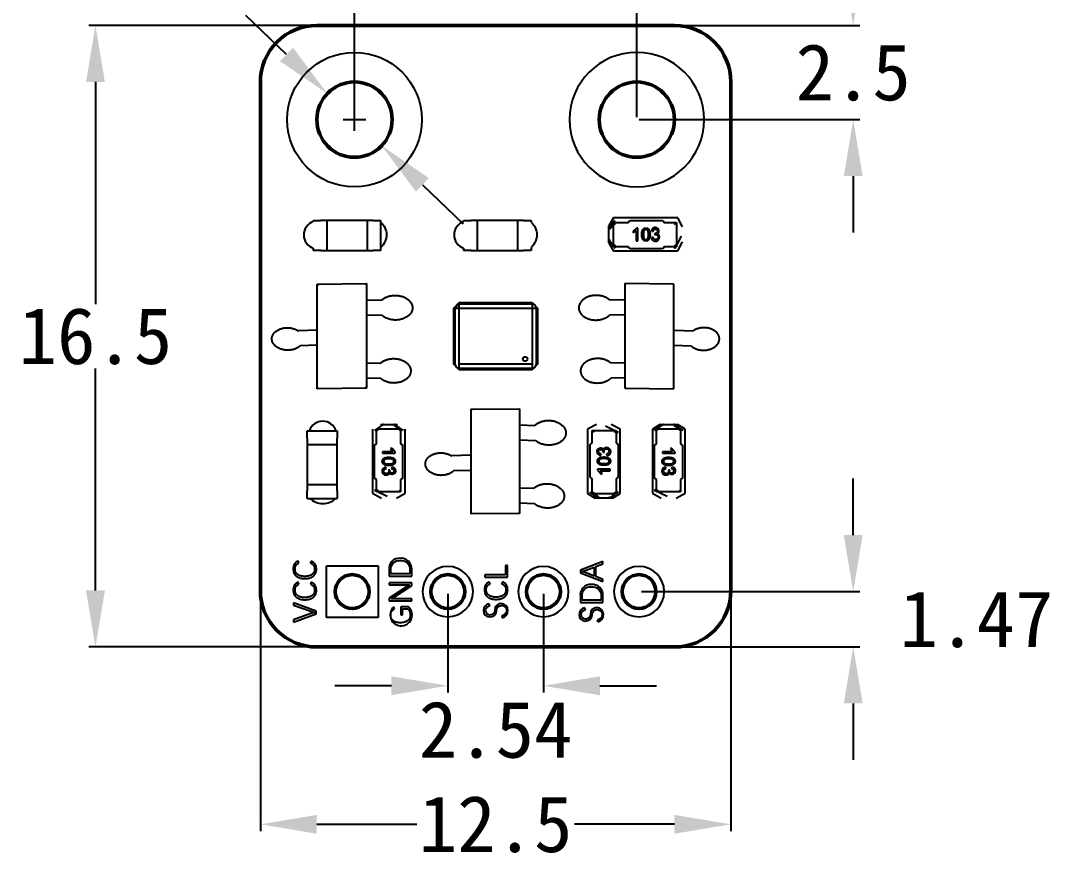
# Model space of a CAD drawing. Header units: millimetres. Extents: x 12.9 to 40.3, y -2 to 31.7.
# Drawn here: x 12.88 to 40.26, y -2.02 to 20.3 of the extents above; entities that cross this region are included whole.
import ezdxf

# ---------------------------------------------------------------- set-up
doc = ezdxf.new("R2010")
doc.units = ezdxf.units.MM
doc.header["$LTSCALE"] = 10
doc.header["$MEASUREMENT"] = 0
doc.layers.add('尺寸图$可见线$场景轮廓线', color=7, linetype='Continuous', lineweight=50)
doc.layers.add('尺寸图$可见线$曲线', color=7, linetype='Continuous')
doc.styles.get("Standard").update_dxf_attribs({"font": 'simfang.ttf'})
doc.dimstyles.new('STANDARD_ACAD', dxfattribs={"dimtxt": 0.18, "dimasz": 0.18, "dimexe": 0.18, "dimexo": 0.0625, "dimgap": 0.09, "dimtad": 0, "dimtih": 1, "dimtoh": 1, "dimdec": 4, "dimzin": 0, "dimdsep": 46, "dimtxsty": 'Standard', "dimcen": 0.09, "dimadec": 0, "dimazin": 0, "dimtfac": 1, "dimtdec": 4, "dimtofl": 0, "dimtmove": 0, "dimatfit": 3, "dimfxl": 1, "dimtolj": 1, "dimtzin": 0, "dimarcsym": 0})

# ---------------------------------------------------------------- blocks, each defined once
blk = doc.blocks.new('*D33')
at = {"color": 0, "lineweight": -2, "transparency": 16777216}
for p, q in [((19.249, 5.698), (19.249, -1.216)), ((31.749, 5.698), (31.749, -1.216)), ((20.749, -1.036), (23.408, -1.036)), ((30.249, -1.036), (27.59, -1.036))]:
    blk.add_line(p, q, dxfattribs=at)
at = {"color": 0, "transparency": 16777216}
for points in [[(20.749, -0.786), (20.749, -1.286), (19.249, -1.036)], [(30.249, -0.786), (30.249, -1.286), (31.749, -1.036)]]:
    blk.add_solid(points, dxfattribs=at)
at = {"layer": 'Defpoints', "color": 0, "transparency": 16777216}
for p in [(19.249, 5.76), (31.749, 5.76), (31.749, -1.036)]:
    blk.add_point(p, dxfattribs=at)
at = {"color": 0, "transparency": 16777216, "insert": (25.499, -1.036), "char_height": 1.5, "attachment_point": 5}
blk.add_mtext('\\A1;12.5', dxfattribs=at)
blk = doc.blocks.new('*D34')
at = {"color": 0, "lineweight": -2, "transparency": 16777216}
for p, q in [((22.733, 20.172), (14.688, 20.172)), ((14.868, 18.672), (14.868, 12.775)), ((14.868, 5.172), (14.868, 11.069)), ((22.733, 3.672), (14.688, 3.672))]:
    blk.add_line(p, q, dxfattribs=at)
at = {"color": 0, "transparency": 16777216}
for points in [[(14.618, 18.672), (15.118, 18.672), (14.868, 20.172)], [(14.618, 5.172), (15.118, 5.172), (14.868, 3.672)]]:
    blk.add_solid(points, dxfattribs=at)
at = {"layer": 'Defpoints', "color": 0, "transparency": 16777216}
for p in [(22.795, 20.172), (14.868, 3.672), (22.795, 3.672)]:
    blk.add_point(p, dxfattribs=at)
at = {"color": 0, "transparency": 16777216, "insert": (14.868, 11.922), "char_height": 1.5, "attachment_point": 5}
blk.add_mtext('\\A1;16.5', dxfattribs=at)
blk = doc.blocks.new('*D35')
at = {"color": 0, "lineweight": -2, "transparency": 16777216}
for p, q in [((21.749, 17.734), (21.749, 22.402)), ((23.249, 22.222), (23.9, 22.222)), ((27.749, 22.222), (27.098, 22.222)), ((29.249, 17.734), (29.249, 22.402))]:
    blk.add_line(p, q, dxfattribs=at)
at = {"color": 0, "transparency": 16777216}
for points in [[(23.249, 22.472), (23.249, 21.972), (21.749, 22.222)], [(27.749, 22.472), (27.749, 21.972), (29.249, 22.222)]]:
    blk.add_solid(points, dxfattribs=at)
at = {"layer": 'Defpoints', "color": 0, "transparency": 16777216}
for p in [(29.249, 22.222), (21.749, 17.672), (29.249, 17.672)]:
    blk.add_point(p, dxfattribs=at)
at = {"color": 0, "transparency": 16777216, "insert": (25.499, 22.222), "char_height": 1.5, "attachment_point": 5}
blk.add_mtext('\\A1;7.5', dxfattribs=at)
blk = doc.blocks.new('*D36')
at = {"color": 0, "lineweight": -2, "transparency": 16777216}
for p, q in [((34.998, 21.672), (34.998, 23.172)), ((29.312, 20.172), (35.178, 20.172)), ((29.312, 17.672), (35.178, 17.672)), ((34.998, 16.172), (34.998, 14.672))]:
    blk.add_line(p, q, dxfattribs=at)
at = {"color": 0, "transparency": 16777216}
for points in [[(34.748, 21.672), (35.248, 21.672), (34.998, 20.172)], [(34.748, 16.172), (35.248, 16.172), (34.998, 17.672)]]:
    blk.add_solid(points, dxfattribs=at)
at = {"layer": 'Defpoints', "color": 0, "transparency": 16777216}
for p in [(29.249, 20.172), (34.998, 20.172), (29.249, 17.672)]:
    blk.add_point(p, dxfattribs=at)
at = {"color": 0, "transparency": 16777216, "insert": (34.998, 18.922), "char_height": 1.5, "attachment_point": 5}
blk.add_mtext('\\A1;2.5', dxfattribs=at)
blk = doc.blocks.new('*D37')
at = {"color": 0, "lineweight": -2, "transparency": 16777216}
for p, q in [((19.945, 19.402), (18.862, 20.441)), ((21.749, 17.372), (21.749, 17.972)), ((21.449, 17.672), (22.049, 17.672)), ((23.553, 15.941), (24.636, 14.903))]:
    blk.add_line(p, q, dxfattribs=at)
at = {"color": 0, "transparency": 16777216}
for points in [[(20.118, 19.583), (19.772, 19.222), (21.027, 18.364)], [(23.726, 16.122), (23.38, 15.761), (22.471, 16.98)]]:
    blk.add_solid(points, dxfattribs=at)
at = {"layer": 'Defpoints', "color": 0, "transparency": 16777216}
for p in [(21.027, 18.364), (22.471, 16.98)]:
    blk.add_point(p, dxfattribs=at)
at = {"color": 0, "transparency": 16777216, "insert": (17.128, 22.105), "char_height": 1.5, "attachment_point": 5}
blk.add_mtext('\\A1;∅2', dxfattribs=at)
blk = doc.blocks.new('*D38')
at = {"color": 0, "lineweight": -2, "transparency": 16777216}
for p, q in [((34.998, 6.642), (34.998, 8.142)), ((29.372, 5.142), (35.178, 5.142)), ((29.372, 3.672), (35.178, 3.672)), ((34.998, 2.172), (34.998, 0.672))]:
    blk.add_line(p, q, dxfattribs=at)
at = {"color": 0, "transparency": 16777216}
for points in [[(34.748, 6.642), (35.248, 6.642), (34.998, 5.142)], [(34.748, 2.172), (35.248, 2.172), (34.998, 3.672)]]:
    blk.add_solid(points, dxfattribs=at)
at = {"layer": 'Defpoints', "color": 0, "transparency": 16777216}
for p in [(29.309, 5.142), (29.309, 3.672), (34.998, 3.672)]:
    blk.add_point(p, dxfattribs=at)
at = {"color": 0, "transparency": 16777216, "insert": (38.275, 4.407), "char_height": 1.5, "attachment_point": 5}
blk.add_mtext('\\A1;1.47', dxfattribs=at)
blk = doc.blocks.new('*D41')
at = {"color": 0, "lineweight": -2, "transparency": 16777216}
for p, q in [((24.229, 5.079), (24.229, 2.462)), ((26.769, 5.079), (26.769, 2.462)), ((22.729, 2.642), (21.229, 2.642)), ((28.269, 2.642), (29.769, 2.642))]:
    blk.add_line(p, q, dxfattribs=at)
at = {"color": 0, "transparency": 16777216}
for points in [[(22.729, 2.892), (22.729, 2.392), (24.229, 2.642)], [(28.269, 2.892), (28.269, 2.392), (26.769, 2.642)]]:
    blk.add_solid(points, dxfattribs=at)
at = {"layer": 'Defpoints', "color": 0, "transparency": 16777216}
for p in [(24.229, 5.142), (26.769, 5.142), (26.769, 2.642)]:
    blk.add_point(p, dxfattribs=at)
at = {"color": 0, "transparency": 16777216, "insert": (25.499, 1.47), "char_height": 1.5, "attachment_point": 5}
blk.add_mtext('\\A1;2.54', dxfattribs=at)

msp = doc.modelspace()

# ---------------------------------------------------------------- linework, layer by layer
at = {"layer": '尺寸图$可见线$场景轮廓线'}
for p, q in [((20.749, 20.172), (30.249, 20.172)), ((19.249, 5.172), (19.249, 18.672)), ((31.749, 18.672), (31.749, 5.172)), ((30.249, 3.672), (20.749, 3.672))]:
    msp.add_line(p, q, dxfattribs=at)
for centre, radius in [((21.749, 17.672), 1), ((21.689, 5.142), 0.45)]:
    msp.add_circle(centre, radius, dxfattribs=at)
at = {"layer": '尺寸图$可见线$场景轮廓线', "extrusion": (0, 0, -1)}
for centre, radius in [((-29.249, 17.672), 1), ((-24.229, 5.142), 0.45), ((-26.769, 5.142), 0.45), ((-29.309, 5.142), 0.45)]:
    msp.add_circle(centre, radius, dxfattribs=at)
for centre, start, end in [((-20.749, 18.672), 359.9999, 90.0001), ((-30.249, 18.672), 89.9999, 180.0001), ((-20.749, 5.172), 269.9999, 0.0001), ((-30.249, 5.172), 179.9998, 270.0002)]:
    msp.add_arc(centre, 1.5, start, end, dxfattribs=at)
at = {"layer": '尺寸图$可见线$曲线'}
for p, q in [((20.749, 20.172), (30.249, 20.172)), ((19.249, 5.172), (19.249, 18.672)), ((31.749, 18.672), (31.749, 5.172)), ((28.633, 15.061), (28.509, 14.853)), ((30.338, 15.061), (28.633, 15.061)), ((30.464, 14.825), (30.338, 15.061)), ((20.654, 14.998), (20.854, 14.998)), ((20.654, 14.998), (20.654, 14.966)), ((20.654, 14.966), (20.654, 14.966)), ((21.021, 14.998), (20.854, 14.998)), ((21.021, 14.197), (21.021, 14.998)), ((22.088, 14.998), (21.021, 14.998)), ((22.088, 14.998), (22.088, 14.197)), ((22.249, 14.998), (22.088, 14.998)), ((22.249, 14.998), (22.449, 14.998)), ((22.449, 14.197), (22.449, 14.998)), ((24.648, 14.998), (24.848, 14.998)), ((24.648, 14.998), (24.648, 14.966)), ((25.015, 14.998), (24.848, 14.998)), ((25.015, 14.197), (25.015, 14.998)), ((26.082, 14.998), (25.015, 14.998)), ((26.243, 14.998), (26.082, 14.998)), ((26.082, 14.998), (26.082, 14.197)), ((26.243, 14.998), (26.443, 14.998)), ((26.443, 14.998), (26.443, 14.952)), ((28.508, 14.772), (28.669, 15.002)), ((28.508, 14.772), (28.509, 14.853)), ((28.669, 14.959), (28.539, 14.772)), ((28.626, 14.937), (28.626, 14.938)), ((28.626, 14.938), (29.028, 14.938)), ((28.626, 14.299), (28.626, 14.937)), ((28.627, 14.938), (28.676, 14.891)), ((29.082, 14.991), (29.916, 14.991)), ((29.249, 14.795), (29.152, 14.71)), ((29.276, 14.795), (29.249, 14.795)), ((29.276, 14.457), (29.276, 14.795)), ((29.971, 14.938), (30.302, 14.938)), ((30.253, 14.891), (30.302, 14.938)), ((30.302, 14.938), (30.302, 14.299)), ((28.508, 14.481), (28.508, 14.772)), ((28.535, 14.772), (28.539, 14.772)), ((29.152, 14.67), (29.235, 14.72)), ((29.152, 14.71), (29.152, 14.67)), ((29.235, 14.72), (29.235, 14.457)), ((29.684, 14.552), (29.643, 14.546)), ((29.647, 14.708), (29.688, 14.7)), ((29.728, 14.653), (29.724, 14.616)), ((30.425, 14.581), (30.263, 14.25)), ((20.654, 14.26), (20.654, 14.197)), ((24.648, 14.26), (24.648, 14.197)), ((26.443, 14.28), (26.443, 14.197)), ((28.508, 14.48), (28.508, 14.48)), ((28.509, 14.399), (28.508, 14.48)), ((28.673, 14.25), (28.509, 14.48)), ((28.509, 14.399), (28.633, 14.191)), ((29.028, 14.299), (28.626, 14.299)), ((28.676, 14.346), (28.627, 14.3)), ((29.916, 14.246), (29.082, 14.246)), ((29.235, 14.457), (29.276, 14.457)), ((30.302, 14.299), (29.971, 14.299)), ((30.239, 14.293), (30.262, 14.251)), ((30.239, 14.293), (30.258, 14.293)), ((30.253, 14.346), (30.302, 14.3)), ((30.262, 14.251), (30.258, 14.293)), ((30.262, 14.251), (30.262, 14.25)), ((30.263, 14.25), (30.262, 14.25)), ((30.262, 14.25), (30.262, 14.25)), ((30.263, 14.25), (30.262, 14.25)), ((30.338, 14.191), (30.464, 14.428)), ((20.854, 14.197), (20.654, 14.197)), ((20.854, 14.197), (21.021, 14.197)), ((21.021, 14.197), (22.088, 14.197)), ((22.088, 14.197), (22.249, 14.197)), ((22.449, 14.197), (22.249, 14.197)), ((24.848, 14.197), (24.648, 14.197)), ((24.848, 14.197), (25.015, 14.197)), ((25.015, 14.197), (26.082, 14.197)), ((26.082, 14.197), (26.243, 14.197)), ((26.443, 14.197), (26.243, 14.197)), ((28.633, 14.191), (30.338, 14.191)), ((20.761, 13.304), (22.068, 13.319)), ((20.761, 10.524), (20.761, 13.304)), ((20.761, 13.304), (20.761, 13.304)), ((20.761, 13.304), (20.795, 13.277)), ((22.068, 13.319), (22.034, 13.292)), ((22.068, 13.319), (22.068, 10.54)), ((22.068, 13.319), (22.068, 13.319)), ((22.068, 13.319), (22.068, 13.319)), ((28.93, 13.319), (28.93, 10.54)), ((28.931, 13.319), (28.93, 13.319)), ((28.93, 13.319), (28.964, 13.292)), ((30.237, 13.304), (28.931, 13.319)), ((30.237, 13.304), (30.203, 13.277)), ((30.237, 13.303), (30.237, 13.304)), ((30.237, 13.304), (30.237, 13.304)), ((30.237, 10.524), (30.237, 13.303)), ((22.068, 12.889), (22.466, 12.877)), ((28.93, 12.889), (28.532, 12.877)), ((24.388, 12.666), (24.527, 12.815)), ((24.388, 11.178), (24.388, 12.666)), ((24.422, 11.178), (24.422, 12.666)), ((24.482, 12.767), (24.423, 12.666)), ((24.423, 12.666), (24.527, 12.666)), ((24.527, 12.778), (24.482, 12.767)), ((24.527, 12.815), (26.471, 12.815)), ((24.527, 12.778), (26.471, 12.778)), ((24.527, 12.666), (24.527, 12.777)), ((24.527, 12.666), (26.471, 12.666)), ((24.527, 11.178), (24.527, 12.666)), ((26.471, 12.815), (26.61, 12.666)), ((26.471, 12.777), (26.471, 12.777)), ((26.471, 12.777), (26.471, 12.666)), ((26.471, 12.666), (26.576, 12.666)), ((26.471, 12.666), (26.471, 11.178)), ((26.576, 12.666), (26.576, 11.178)), ((26.61, 12.666), (26.61, 11.178)), ((22.069, 12.489), (22.478, 12.478)), ((28.93, 12.489), (28.52, 12.478)), ((20.761, 12.081), (20.25, 12.066)), ((30.238, 12.081), (30.749, 12.066)), ((20.761, 11.682), (20.305, 11.669)), ((30.238, 11.682), (30.693, 11.669)), ((22.068, 11.216), (22.436, 11.205)), ((24.527, 11.029), (24.388, 11.178)), ((24.527, 11.066), (24.527, 11.178)), ((26.471, 11.178), (24.527, 11.178)), ((24.527, 11.066), (24.527, 11.066)), ((26.471, 11.065), (24.527, 11.065)), ((26.471, 11.029), (24.527, 11.029)), ((26.471, 11.178), (26.471, 11.066)), ((26.61, 11.178), (26.471, 11.029)), ((26.576, 11.178), (26.576, 11.178)), ((28.93, 11.216), (28.563, 11.205)), ((28.93, 11.216), (28.93, 11.216)), ((22.068, 10.816), (22.442, 10.805)), ((23.131, 10.786), (23.134, 10.786)), ((23.134, 10.789), (23.134, 10.786)), ((27.864, 10.789), (27.864, 10.786)), ((27.868, 10.786), (27.864, 10.786)), ((28.93, 10.816), (28.556, 10.805)), ((20.761, 10.525), (20.795, 10.552)), ((22.068, 10.54), (20.761, 10.524)), ((22.068, 10.54), (22.034, 10.566)), ((28.93, 10.54), (28.964, 10.566)), ((28.93, 10.54), (30.237, 10.524)), ((30.237, 10.525), (30.203, 10.552)), ((30.237, 10.524), (30.237, 10.524)), ((24.838, 9.983), (26.145, 9.998)), ((24.838, 9.983), (24.838, 7.203)), ((24.838, 9.983), (24.838, 9.983)), ((24.838, 9.982), (24.872, 9.956)), ((26.145, 9.998), (26.111, 9.971)), ((26.145, 7.219), (26.145, 9.998)), ((20.49, 9.413), (21.291, 9.413)), ((20.49, 9.213), (20.49, 9.413)), ((21.291, 9.413), (21.291, 9.213)), ((22.229, 9.458), (22.229, 7.753)), ((22.287, 9.418), (22.518, 9.583)), ((22.336, 9.063), (22.336, 9.464)), ((22.336, 9.464), (22.975, 9.464)), ((22.384, 9.415), (22.337, 9.464)), ((22.437, 9.582), (22.518, 9.583)), ((22.518, 9.583), (22.809, 9.583)), ((22.809, 9.583), (22.892, 9.582)), ((22.809, 9.556), (22.809, 9.552)), ((22.997, 9.422), (22.809, 9.552)), ((22.81, 9.582), (23.039, 9.422)), ((22.975, 9.464), (22.928, 9.415)), ((22.975, 9.464), (22.975, 9.064)), ((22.975, 9.464), (22.975, 9.464)), ((23.098, 7.753), (23.098, 9.458)), ((26.145, 9.568), (26.543, 9.556)), ((28.175, 9.579), (27.939, 9.453)), ((27.939, 9.453), (27.939, 7.748)), ((28.062, 9.086), (28.062, 9.417)), ((28.062, 9.417), (28.7, 9.417)), ((28.109, 9.368), (28.062, 9.417)), ((28.419, 9.54), (28.75, 9.378)), ((28.808, 9.453), (28.572, 9.579)), ((28.654, 9.368), (28.7, 9.417)), ((28.7, 9.417), (28.701, 9.417)), ((28.701, 9.417), (28.701, 9.086)), ((28.701, 9.417), (28.701, 9.417)), ((28.75, 9.377), (28.707, 9.373)), ((28.707, 9.354), (28.75, 9.377)), ((28.707, 9.354), (28.707, 9.373)), ((28.75, 9.377), (28.75, 9.377)), ((28.75, 9.377), (28.75, 9.377)), ((28.808, 7.748), (28.808, 9.453)), ((29.871, 9.582), (29.663, 9.458)), ((29.663, 9.458), (29.663, 7.753)), ((29.721, 9.418), (29.952, 9.583)), ((29.77, 9.464), (30.409, 9.464)), ((29.77, 9.063), (29.77, 9.464)), ((29.77, 9.464), (29.77, 9.464)), ((29.818, 9.415), (29.771, 9.464)), ((29.871, 9.582), (29.952, 9.583)), ((29.952, 9.583), (30.243, 9.583)), ((30.243, 9.583), (30.473, 9.422)), ((30.243, 9.583), (30.326, 9.582)), ((30.243, 9.556), (30.243, 9.552)), ((30.431, 9.422), (30.243, 9.552)), ((30.532, 9.458), (30.326, 9.582)), ((30.409, 9.464), (30.362, 9.415)), ((30.409, 9.464), (30.409, 9.063)), ((30.409, 9.464), (30.409, 9.464)), ((30.532, 7.753), (30.532, 9.458)), ((20.49, 9.213), (20.49, 9.046)), ((20.49, 9.046), (21.291, 9.046)), ((20.49, 9.046), (20.49, 7.979)), ((21.291, 9.046), (21.291, 9.213)), ((21.291, 7.979), (21.291, 9.046)), ((26.146, 9.168), (26.555, 9.156)), ((22.284, 8.175), (22.284, 9.009)), ((22.495, 8.856), (22.495, 8.815)), ((22.757, 8.856), (22.495, 8.856)), ((22.495, 8.815), (22.832, 8.815)), ((22.708, 8.939), (22.757, 8.856)), ((22.747, 8.939), (22.708, 8.939)), ((22.832, 8.842), (22.747, 8.939)), ((22.832, 8.815), (22.832, 8.842)), ((23.028, 9.009), (23.028, 8.175)), ((28.009, 8.197), (28.009, 9.031)), ((28.292, 8.762), (28.3, 8.803)), ((28.347, 8.844), (28.383, 8.839)), ((28.448, 8.799), (28.454, 8.758)), ((28.753, 9.031), (28.753, 8.197)), ((29.718, 8.175), (29.718, 9.009)), ((29.929, 8.856), (29.929, 8.815)), ((30.191, 8.856), (29.929, 8.856)), ((29.929, 8.815), (30.266, 8.815)), ((30.142, 8.939), (30.191, 8.856)), ((30.181, 8.939), (30.142, 8.939)), ((30.266, 8.842), (30.181, 8.939)), ((30.266, 8.815), (30.266, 8.842)), ((30.462, 9.009), (30.462, 8.175)), ((24.838, 8.76), (24.327, 8.745)), ((22.589, 8.407), (22.583, 8.448)), ((22.69, 8.363), (22.654, 8.367)), ((22.745, 8.444), (22.737, 8.403)), ((24.838, 8.36), (24.382, 8.347)), ((28.205, 8.391), (28.205, 8.364)), ((28.542, 8.391), (28.205, 8.391)), ((28.205, 8.364), (28.29, 8.267)), ((28.329, 8.267), (28.28, 8.35)), ((28.28, 8.35), (28.542, 8.35)), ((28.29, 8.267), (28.329, 8.267)), ((28.542, 8.35), (28.542, 8.391)), ((30.023, 8.407), (30.017, 8.448)), ((30.124, 8.363), (30.088, 8.367)), ((30.179, 8.444), (30.171, 8.403)), ((20.49, 7.979), (20.49, 7.818)), ((21.291, 7.979), (20.49, 7.979)), ((21.291, 7.818), (21.291, 7.979)), ((22.336, 7.789), (22.336, 8.12)), ((22.975, 8.12), (22.975, 7.789)), ((28.062, 7.742), (28.062, 8.143)), ((28.701, 8.143), (28.701, 7.742)), ((29.77, 7.789), (29.77, 8.12)), ((30.409, 8.12), (30.409, 7.789)), ((20.49, 7.618), (20.49, 7.818)), ((21.291, 7.818), (21.291, 7.618)), ((22.229, 7.753), (22.465, 7.627)), ((22.33, 7.852), (22.287, 7.829)), ((22.287, 7.829), (22.331, 7.833)), ((22.618, 7.666), (22.287, 7.829)), ((22.33, 7.852), (22.331, 7.833)), ((22.975, 7.789), (22.336, 7.789)), ((22.384, 7.838), (22.337, 7.789)), ((22.862, 7.627), (23.098, 7.753)), ((22.928, 7.838), (22.975, 7.789)), ((22.975, 7.789), (22.975, 7.789)), ((26.145, 7.894), (26.513, 7.884)), ((27.939, 7.748), (28.146, 7.624)), ((28.228, 7.624), (27.998, 7.784)), ((28.04, 7.784), (28.228, 7.654)), ((28.062, 7.742), (28.109, 7.791)), ((28.063, 7.742), (28.062, 7.742)), ((28.701, 7.742), (28.063, 7.742)), ((28.75, 7.788), (28.519, 7.624)), ((28.602, 7.624), (28.808, 7.748)), ((28.654, 7.791), (28.7, 7.742)), ((28.701, 7.742), (28.701, 7.742)), ((29.663, 7.753), (29.899, 7.627)), ((29.764, 7.852), (29.721, 7.829)), ((29.721, 7.829), (29.765, 7.833)), ((29.721, 7.829), (29.721, 7.829)), ((29.721, 7.829), (29.721, 7.829)), ((30.052, 7.666), (29.721, 7.829)), ((29.764, 7.852), (29.765, 7.833)), ((29.771, 7.789), (29.77, 7.789)), ((29.77, 7.789), (29.77, 7.789)), ((29.818, 7.838), (29.771, 7.789)), ((30.409, 7.789), (29.771, 7.789)), ((30.296, 7.627), (30.532, 7.753)), ((30.362, 7.838), (30.409, 7.789)), ((30.409, 7.789), (30.409, 7.789)), ((20.49, 7.618), (21.291, 7.618)), ((26.145, 7.495), (26.519, 7.484)), ((27.208, 7.464), (27.211, 7.464)), ((27.211, 7.468), (27.211, 7.464)), ((28.228, 7.624), (28.146, 7.624)), ((28.228, 7.65), (28.228, 7.654)), ((28.519, 7.624), (28.228, 7.624)), ((28.602, 7.624), (28.519, 7.624)), ((24.838, 7.203), (24.872, 7.23)), ((26.144, 7.218), (24.838, 7.203)), ((26.145, 7.219), (26.111, 7.245)), ((26.145, 7.219), (26.144, 7.218)), ((20.272, 5.899), (20.25, 5.952)), ((20.6, 5.953), (20.577, 5.904)), ((21.002, 5.829), (22.377, 5.829)), ((21.002, 4.454), (21.002, 5.829)), ((22.377, 5.829), (22.377, 4.454)), ((25.762, 5.834), (25.762, 5.584)), ((25.811, 5.834), (25.762, 5.834)), ((25.811, 5.527), (25.811, 5.834)), ((28.351, 5.941), (27.751, 5.709)), ((27.903, 5.712), (28.116, 5.793)), ((28.116, 5.793), (28.116, 5.555)), ((28.163, 5.809), (28.351, 5.881)), ((28.163, 5.539), (28.163, 5.809)), ((28.351, 5.881), (28.351, 5.941)), ((22.671, 5.72), (22.671, 5.554)), ((22.671, 5.554), (23.271, 5.554)), ((22.719, 5.611), (22.719, 5.718)), ((23.222, 5.611), (22.719, 5.611)), ((23.222, 5.733), (23.222, 5.611)), ((23.271, 5.554), (23.271, 5.74)), ((25.211, 5.584), (25.211, 5.527)), ((25.762, 5.584), (25.211, 5.584)), ((25.211, 5.527), (25.811, 5.527)), ((27.751, 5.709), (27.751, 5.641)), ((27.751, 5.641), (28.351, 5.407)), ((27.798, 5.675), (27.903, 5.712)), ((27.798, 5.674), (27.798, 5.675)), ((27.903, 5.637), (27.798, 5.674)), ((28.116, 5.555), (27.903, 5.637)), ((28.351, 5.467), (28.163, 5.539)), ((20.272, 5.338), (20.25, 5.391)), ((20.6, 5.393), (20.577, 5.343)), ((22.671, 5.376), (22.671, 5.322)), ((23.271, 5.376), (22.671, 5.376)), ((23.208, 5.326), (22.671, 4.965)), ((22.671, 5.322), (23.088, 5.322)), ((22.737, 4.948), (23.271, 5.306)), ((23.088, 5.322), (23.208, 5.326)), ((23.271, 5.306), (23.271, 5.376)), ((25.352, 5.347), (25.33, 5.4)), ((25.68, 5.402), (25.657, 5.352)), ((28.351, 5.407), (28.351, 5.467)), ((22.671, 4.965), (22.671, 4.899)), ((22.848, 4.952), (22.737, 4.948)), ((23.271, 4.952), (22.848, 4.952)), ((23.271, 4.899), (23.271, 4.952)), ((27.751, 5.022), (27.751, 4.856)), ((27.799, 4.913), (27.799, 5.02)), ((28.302, 5.035), (28.302, 4.913)), ((28.351, 4.856), (28.351, 5.042)), ((20.131, 4.846), (20.131, 4.785)), ((20.731, 4.621), (20.131, 4.846)), ((20.131, 4.785), (20.587, 4.619)), ((22.671, 4.899), (23.271, 4.899)), ((22.813, 4.681), (22.793, 4.736)), ((22.979, 4.741), (22.979, 4.527)), ((23.184, 4.741), (22.979, 4.741)), ((23.027, 4.687), (23.165, 4.687)), ((23.027, 4.527), (23.027, 4.687)), ((25.343, 4.763), (25.33, 4.816)), ((27.751, 4.856), (28.351, 4.856)), ((28.302, 4.913), (27.799, 4.913)), ((27.883, 4.655), (27.87, 4.708)), ((20.586, 4.557), (20.131, 4.392)), ((20.131, 4.33), (20.731, 4.556)), ((20.131, 4.392), (20.131, 4.33)), ((20.684, 4.589), (20.586, 4.557)), ((20.587, 4.619), (20.684, 4.589)), ((20.731, 4.556), (20.731, 4.621)), ((22.377, 4.454), (21.002, 4.454)), ((22.979, 4.527), (23.027, 4.527)), ((25.66, 4.503), (25.671, 4.45)), ((28.2, 4.395), (28.211, 4.342)), ((30.249, 3.672), (20.749, 3.672))]:
    msp.add_line(p, q, dxfattribs=at)
for centre, radius in [((21.749, 17.672), 1.787), ((21.749, 17.672), 1), ((26.283, 11.317), 0.0588), ((21.689, 5.142), 0.45)]:
    msp.add_circle(centre, radius, dxfattribs=at)
at = {"layer": '尺寸图$可见线$曲线', "extrusion": (0, 0, -1)}
for centre, radius in [((-29.249, 17.672), 1.787), ((-29.249, 17.672), 1), ((-24.229, 5.142), 0.67), ((-26.769, 5.142), 0.67), ((-29.309, 5.142), 0.67), ((-24.229, 5.142), 0.454), ((-24.229, 5.142), 0.45), ((-26.769, 5.142), 0.454), ((-26.769, 5.142), 0.45), ((-29.309, 5.142), 0.454), ((-29.309, 5.142), 0.45)]:
    msp.add_circle(centre, radius, dxfattribs=at)
for centre, radius, start, end in [((-20.749, 18.672), 1.5, 359.9999, 90.0001), ((-30.249, 18.672), 1.5, 89.9999, 180.0001), ((-22.148, 14.616), 0.451, 131.83, 228.0984), ((-26.142, 14.616), 0.451, 131.8224, 228.1755), ((-29.082, 14.936), 0.0547, 360, 90), ((-29.916, 14.936), 0.0547, 90, 180), ((-29.745, 14.708), 0.0581, 352.1647, 287.0423), ((-29.751, 14.555), 0.0676, 66.0221, 357.4411), ((-29.082, 14.301), 0.0547, 270, 0), ((-29.916, 14.301), 0.0547, 180, 270), ((-20.08, 11.9), 0.323, 225.8325, 225.9643), ((-22.338, 9.009), 0.0547, 0, 88.6005), ((-22.338, 9.009), 0.0547, 88.6005, 90), ((-22.974, 9.009), 0.0547, 90, 92.2078), ((-22.974, 9.009), 0.0547, 92.2078, 180), ((-28.064, 9.031), 0.0547, 0, 88.31), ((-28.064, 9.031), 0.0547, 88.31, 90), ((-28.699, 9.031), 0.0547, 90, 92.0679), ((-28.699, 9.031), 0.0547, 92.0679, 180), ((-29.772, 9.009), 0.0547, 0, 90), ((-30.408, 9.009), 0.0547, 90, 180), ((-28.292, 8.861), 0.0581, 262.1647, 197.0423), ((-28.445, 8.866), 0.0676, 336.0221, 267.4411), ((-22.592, 8.34), 0.0676, 156.0221, 87.4411), ((-22.745, 8.345), 0.0581, 82.1647, 17.0423), ((-30.026, 8.34), 0.0676, 156.0221, 87.4411), ((-30.179, 8.345), 0.0581, 82.1647, 17.0423), ((-22.338, 8.175), 0.0547, 271.8272, 0), ((-22.338, 8.175), 0.0547, 270, 271.8272), ((-22.974, 8.175), 0.0547, 267.4716, 270), ((-22.974, 8.175), 0.0547, 180, 267.4716), ((-28.064, 8.197), 0.0547, 271.5098, 0), ((-28.064, 8.197), 0.0547, 270, 271.5098), ((-28.699, 8.197), 0.0547, 267.77, 270), ((-28.699, 8.197), 0.0547, 180, 267.77), ((-29.772, 8.175), 0.0547, 270, 0), ((-30.408, 8.175), 0.0547, 180, 270), ((-20.909, 7.919), 0.451, 221.822, 318.1778), ((-22.935, 5.751), 0.219, 351.2841, 97.5326), ((-22.996, 5.743), 0.227, 81.9635, 182.5933), ((-28.015, 5.053), 0.219, 351.2841, 97.5326), ((-28.076, 5.045), 0.227, 81.9635, 182.5933), ((-20.749, 5.172), 1.5, 269.9999, 0.0001), ((-30.249, 5.172), 1.5, 179.9998, 270.0002), ((-25.354, 4.641), 0.122, 174.4229, 84.8968), ((-25.656, 4.638), 0.135, 354.1172, 268.0053), ((-27.894, 4.534), 0.122, 174.4229, 84.8968), ((-28.196, 4.53), 0.135, 354.1172, 268.0053)]:
    msp.add_arc(centre, radius, start, end, dxfattribs=at)
at = {"layer": '尺寸图$可见线$曲线'}
for centre, radius, start, end in [((20.774, 14.613), 0.372, 108.7505, 251.3472), ((20.621, 14.821), 0.148, 76.8225, 77.0238), ((24.768, 14.613), 0.372, 108.7038, 251.3636), ((29.741, 14.714), 0.0948, 307.9866, 183.9293), ((29.748, 14.548), 0.105, 180.8137, 60.5471), ((26.471, 12.68), 0.0979, 89.5798, 90), ((26.467, 12.669), 0.109, 358.1181, 87.5489), ((24.531, 11.174), 0.108, 178.097, 267.9613), ((26.468, 11.174), 0.108, 272.0387, 1.903), ((20.906, 9.293), 0.373, 18.7933, 161.246), ((28.286, 8.856), 0.0948, 37.9866, 273.9293), ((28.452, 8.863), 0.105, 270.8137, 150.5471), ((22.585, 8.343), 0.105, 90.8137, 330.5471), ((22.751, 8.35), 0.0948, 217.9866, 93.9293), ((30.019, 8.343), 0.105, 90.8137, 330.5471), ((30.185, 8.35), 0.0948, 217.9866, 93.9293), ((22.936, 5.758), 0.269, 84.0886, 188.273), ((22.996, 5.752), 0.275, 357.5396, 96.5806), ((20.522, 5.75), 0.217, 356.1224, 69.1097), ((20.522, 5.19), 0.217, 356.1224, 69.1097), ((25.602, 5.199), 0.217, 356.1224, 69.1097), ((28.016, 5.06), 0.269, 84.0886, 188.273), ((28.076, 5.054), 0.275, 357.5396, 96.5806), ((22.989, 4.522), 0.29, 132.515, 359.8212), ((22.996, 4.529), 0.283, 358.5167, 48.4967), ((25.348, 4.642), 0.174, 95.8404, 353.9049), ((25.65, 4.653), 0.174, 90.3577, 180.0631), ((25.636, 4.637), 0.191, 280.7451, 86.0862), ((27.888, 4.535), 0.174, 95.8404, 353.9049), ((28.19, 4.546), 0.174, 90.3577, 180.0631), ((28.176, 4.53), 0.191, 280.7451, 86.0862)]:
    msp.add_arc(centre, radius, start, end, dxfattribs=at)
for points, knots in [([(29.381, 14.623), (29.381, 14.528), (29.415, 14.487), (29.442, 14.452), (29.491, 14.452), (29.528, 14.452), (29.552, 14.472), (29.576, 14.491), (29.588, 14.528), (29.6, 14.564), (29.6, 14.623), (29.6, 14.673), (29.593, 14.702), (29.585, 14.732), (29.572, 14.752), (29.559, 14.773), (29.538, 14.784), (29.518, 14.795), (29.491, 14.795), (29.454, 14.795), (29.43, 14.775), (29.406, 14.755), (29.394, 14.719), (29.381, 14.683), (29.381, 14.623)], [-12, -12, -12, -11, -11, -10, -10, -9, -9, -8, -8, -7, -7, -6, -6, -5, -5, -4, -4, -3, -3, -2, -2, -1, -1, 0, 0, 0]), ([(29.424, 14.623), (29.424, 14.706), (29.445, 14.736), (29.462, 14.76), (29.49, 14.76), (29.519, 14.76), (29.539, 14.733), (29.558, 14.706), (29.558, 14.623), (29.558, 14.541), (29.539, 14.513), (29.519, 14.486), (29.491, 14.486), (29.463, 14.486), (29.443, 14.513), (29.424, 14.54), (29.424, 14.623)], [0, 0, 0, 1, 1, 2, 2, 3, 3, 4, 4, 5, 5, 6, 6, 7, 7, 8, 8, 8]), ([(22.66, 8.709), (22.566, 8.709), (22.524, 8.676), (22.489, 8.649), (22.489, 8.6), (22.489, 8.563), (22.509, 8.539), (22.529, 8.515), (22.565, 8.503), (22.601, 8.491), (22.66, 8.491), (22.71, 8.491), (22.74, 8.498), (22.769, 8.506), (22.789, 8.519), (22.81, 8.532), (22.821, 8.553), (22.832, 8.573), (22.832, 8.6), (22.832, 8.637), (22.812, 8.661), (22.792, 8.685), (22.756, 8.697), (22.72, 8.709), (22.66, 8.709)], [-12, -12, -12, -11, -11, -10, -10, -9, -9, -8, -8, -7, -7, -6, -6, -5, -5, -4, -4, -3, -3, -2, -2, -1, -1, 0, 0, 0]), ([(22.66, 8.667), (22.743, 8.667), (22.774, 8.646), (22.798, 8.629), (22.798, 8.6), (22.798, 8.572), (22.77, 8.552), (22.743, 8.533), (22.66, 8.533), (22.578, 8.533), (22.55, 8.552), (22.523, 8.572), (22.523, 8.6), (22.523, 8.628), (22.55, 8.648), (22.578, 8.667), (22.66, 8.667)], [0, 0, 0, 1, 1, 2, 2, 3, 3, 4, 4, 5, 5, 6, 6, 7, 7, 8, 8, 8]), ([(28.377, 8.497), (28.471, 8.497), (28.513, 8.53), (28.548, 8.558), (28.548, 8.606), (28.548, 8.643), (28.528, 8.667), (28.509, 8.691), (28.472, 8.703), (28.436, 8.716), (28.377, 8.716), (28.327, 8.716), (28.298, 8.708), (28.268, 8.7), (28.248, 8.687), (28.227, 8.674), (28.216, 8.653), (28.205, 8.633), (28.205, 8.606), (28.205, 8.569), (28.225, 8.545), (28.245, 8.521), (28.281, 8.509), (28.317, 8.497), (28.377, 8.497)], [-12, -12, -12, -11, -11, -10, -10, -9, -9, -8, -8, -7, -7, -6, -6, -5, -5, -4, -4, -3, -3, -2, -2, -1, -1, 0, 0, 0]), ([(28.377, 8.539), (28.294, 8.539), (28.264, 8.56), (28.239, 8.577), (28.239, 8.606), (28.239, 8.634), (28.267, 8.654), (28.294, 8.673), (28.377, 8.673), (28.459, 8.673), (28.487, 8.654), (28.514, 8.634), (28.514, 8.606), (28.514, 8.578), (28.487, 8.558), (28.46, 8.539), (28.377, 8.539)], [0, 0, 0, 1, 1, 2, 2, 3, 3, 4, 4, 5, 5, 6, 6, 7, 7, 8, 8, 8]), ([(30.094, 8.709), (30, 8.709), (29.958, 8.676), (29.923, 8.649), (29.923, 8.6), (29.923, 8.563), (29.943, 8.539), (29.963, 8.515), (29.999, 8.503), (30.035, 8.491), (30.094, 8.491), (30.144, 8.491), (30.174, 8.498), (30.203, 8.506), (30.223, 8.519), (30.244, 8.532), (30.255, 8.553), (30.266, 8.573), (30.266, 8.6), (30.266, 8.637), (30.246, 8.661), (30.226, 8.685), (30.19, 8.697), (30.154, 8.709), (30.094, 8.709)], [-12, -12, -12, -11, -11, -10, -10, -9, -9, -8, -8, -7, -7, -6, -6, -5, -5, -4, -4, -3, -3, -2, -2, -1, -1, 0, 0, 0]), ([(30.094, 8.667), (30.177, 8.667), (30.208, 8.646), (30.232, 8.629), (30.232, 8.6), (30.232, 8.572), (30.204, 8.552), (30.177, 8.533), (30.094, 8.533), (30.012, 8.533), (29.984, 8.552), (29.957, 8.572), (29.957, 8.6), (29.957, 8.628), (29.984, 8.648), (30.012, 8.667), (30.094, 8.667)], [0, 0, 0, 1, 1, 2, 2, 3, 3, 4, 4, 5, 5, 6, 6, 7, 7, 8, 8, 8]), ([(20.25, 5.952), (20.183, 5.922), (20.152, 5.87), (20.122, 5.818), (20.122, 5.742), (20.122, 5.623), (20.202, 5.555), (20.283, 5.488), (20.428, 5.488), (20.573, 5.488), (20.656, 5.554), (20.739, 5.62), (20.739, 5.736)], [-8, -8, -8, -7, -7, -6, -6, -5, -5, -4, -4, -3, -3, -2, -2, -2]), ([(20.577, 5.904), (20.63, 5.884), (20.66, 5.843), (20.691, 5.802), (20.691, 5.738), (20.691, 5.648), (20.621, 5.597), (20.55, 5.546), (20.428, 5.546), (20.307, 5.546), (20.239, 5.597), (20.17, 5.648), (20.17, 5.742), (20.17, 5.798), (20.194, 5.838), (20.218, 5.877), (20.272, 5.899)], [-17, -17, -17, -16, -16, -15, -15, -14, -14, -13, -13, -12, -12, -11, -11, -10, -10, -9, -9, -9]), ([(20.25, 5.391), (20.183, 5.362), (20.152, 5.309), (20.122, 5.257), (20.122, 5.181), (20.122, 5.062), (20.202, 4.995), (20.283, 4.927), (20.428, 4.927), (20.573, 4.927), (20.656, 4.993), (20.739, 5.059), (20.739, 5.175)], [-8, -8, -8, -7, -7, -6, -6, -5, -5, -4, -4, -3, -3, -2, -2, -2]), ([(20.577, 5.343), (20.63, 5.323), (20.66, 5.282), (20.691, 5.241), (20.691, 5.178), (20.691, 5.087), (20.621, 5.036), (20.55, 4.986), (20.428, 4.986), (20.307, 4.986), (20.239, 5.036), (20.17, 5.087), (20.17, 5.181), (20.17, 5.238), (20.194, 5.277), (20.218, 5.316), (20.272, 5.338)], [-17, -17, -17, -16, -16, -15, -15, -14, -14, -13, -13, -12, -12, -11, -11, -10, -10, -9, -9, -9]), ([(25.33, 5.4), (25.263, 5.371), (25.232, 5.319), (25.202, 5.266), (25.202, 5.19), (25.202, 5.071), (25.282, 5.004), (25.363, 4.936), (25.508, 4.936), (25.653, 4.936), (25.736, 5.002), (25.819, 5.068), (25.819, 5.184)], [-8, -8, -8, -7, -7, -6, -6, -5, -5, -4, -4, -3, -3, -2, -2, -2]), ([(25.657, 5.352), (25.71, 5.332), (25.74, 5.291), (25.771, 5.25), (25.771, 5.187), (25.771, 5.097), (25.701, 5.046), (25.63, 4.995), (25.508, 4.995), (25.387, 4.995), (25.319, 5.046), (25.25, 5.097), (25.25, 5.19), (25.25, 5.247), (25.274, 5.286), (25.298, 5.326), (25.352, 5.347)], [-17, -17, -17, -16, -16, -15, -15, -14, -14, -13, -13, -12, -12, -11, -11, -10, -10, -9, -9, -9]), ([(23.165, 4.687), (23.231, 4.624), (23.231, 4.523), (23.231, 4.426), (23.161, 4.371), (23.091, 4.316), (22.968, 4.316), (22.843, 4.316), (22.777, 4.368), (22.711, 4.419), (22.711, 4.516), (22.711, 4.64), (22.813, 4.681)], [-18, -18, -18, -17, -17, -16, -16, -15, -15, -14, -14, -13, -13, -12, -12, -12])]:
    msp.add_open_spline(points, degree=2, knots=knots, dxfattribs=at)
for points, weights in [([(28.508, 14.772), (28.508, 14.772), (28.535, 14.772)], [1, 0.725114205018, 0.957349601781]), ([(28.508, 14.481), (28.508, 14.481), (28.539, 14.481)], [1, 0.701995493334, 1]), ([(22.518, 9.583), (22.518, 9.583), (22.518, 9.552)], [1, 0.701995493334, 1]), ([(22.809, 9.583), (22.809, 9.583), (22.809, 9.556)], [1, 0.725114205018, 0.957349601781]), ([(29.952, 9.583), (29.952, 9.583), (29.952, 9.552)], [1, 0.701995493334, 1]), ([(30.243, 9.583), (30.243, 9.583), (30.243, 9.556)], [1, 0.725114205018, 0.957349601781]), ([(28.228, 7.624), (28.228, 7.623), (28.228, 7.65)], [1, 0.725114205018, 0.957349601781]), ([(28.519, 7.624), (28.519, 7.623), (28.519, 7.654)], [1, 0.701995493334, 1])]:
    msp.add_rational_spline(points, weights, degree=2, dxfattribs=at)
for points, weights, knots in [([(22.466, 12.877), (22.689, 13.094), (23.03, 12.973), (23.441, 12.828), (23.245, 12.534), (23.048, 12.24), (22.637, 12.386), (22.543, 12.419), (22.478, 12.478)], [0.838044857102, 0.66781217322, 0.896783331038, 0.634121574632, 0.896783331038, 0.634121574632, 0.896783331038, 0.819653669122, 0.787821692173], [-1.372831, -1.372831, -1.372831, -0.956099, -0.956099, -0.478049, -0.478049, 0, 0, 0.140377, 0.140377, 0.140377]), ([(28.532, 12.877), (28.309, 13.094), (27.968, 12.973), (27.557, 12.828), (27.753, 12.534), (27.95, 12.24), (28.361, 12.386), (28.455, 12.419), (28.52, 12.478)], [0.838077052225, 0.667790523625, 0.896783331038, 0.634121574632, 0.896783331038, 0.634121574632, 0.896783331038, 0.819653083749, 0.787821209], [-1.37287, -1.37287, -1.37287, -0.956099, -0.956099, -0.478049, -0.478049, 0, 0, 0.140379, 0.140379, 0.140379]), ([(20.305, 11.668), (20.101, 11.471), (19.791, 11.581), (19.416, 11.714), (19.595, 11.981), (19.774, 12.249), (20.149, 12.116), (20.204, 12.097), (20.25, 12.066)], [0.837897632002, 0.667911235897, 0.896783331038, 0.634121574632, 0.896783331038, 0.634121574632, 0.896783331038, 0.845156023589, 0.813823858539], [-0.416552, -0.416552, -0.416552, 0, 0, 0.478049, 0.478049, 0.956099, 0.956099, 1.050061, 1.050061, 1.050061]), ([(30.693, 11.669), (30.897, 11.471), (31.207, 11.581), (31.582, 11.714), (31.403, 11.981), (31.224, 12.249), (30.849, 12.116), (30.794, 12.097), (30.749, 12.067)], [0.838205104069, 0.667704462686, 0.896783331038, 0.634121574632, 0.896783331038, 0.634121574632, 0.896783331038, 0.845250314462, 0.813938374862], [-0.416928, -0.416928, -0.416928, 0, 0, 0.478049, 0.478049, 0.956099, 0.956099, 1.04989, 1.04989, 1.04989]), ([(22.436, 11.205), (22.658, 11.411), (22.988, 11.295), (23.394, 11.151), (23.2, 10.861), (23.006, 10.57), (22.599, 10.714), (22.506, 10.747), (22.442, 10.805)], [0.832971104047, 0.671286196889, 0.896783331038, 0.634121574632, 0.896783331038, 0.634121574632, 0.896783331038, 0.819377213771, 0.787594083819], [-1.366508, -1.366508, -1.366508, -0.956099, -0.956099, -0.478049, -0.478049, 0, 0, 0.140881, 0.140881, 0.140881]), ([(28.562, 11.205), (28.34, 11.412), (28.01, 11.295), (27.604, 11.151), (27.798, 10.861), (27.992, 10.57), (28.399, 10.714), (28.492, 10.747), (28.556, 10.806)], [0.833060139262, 0.67122412996, 0.896783331038, 0.634121574632, 0.896783331038, 0.634121574632, 0.896783331038, 0.819251869846, 0.787491270441], [-1.366621, -1.366621, -1.366621, -0.956099, -0.956099, -0.478049, -0.478049, 0, 0, 0.141109, 0.141109, 0.141109]), ([(26.543, 9.556), (26.767, 9.772), (27.107, 9.652), (27.518, 9.506), (27.322, 9.213), (27.125, 8.919), (26.714, 9.064), (26.62, 9.098), (26.555, 9.156)], [0.837823683994, 0.667961030931, 0.896783331038, 0.634121574632, 0.896783331038, 0.634121574632, 0.896783331038, 0.819653669122, 0.787821692173], [-1.37256, -1.37256, -1.37256, -0.956099, -0.956099, -0.478049, -0.478049, 0, 0, 0.140377, 0.140377, 0.140377]), ([(24.382, 8.347), (24.178, 8.15), (23.868, 8.26), (23.493, 8.393), (23.672, 8.66), (23.851, 8.928), (24.226, 8.795), (24.281, 8.775), (24.327, 8.745)], [0.838205104069, 0.667704462686, 0.896783331038, 0.634121574632, 0.896783331038, 0.634121574632, 0.896783331038, 0.845081295155, 0.813733196983], [-0.416928, -0.416928, -0.416928, 0, 0, 0.478049, 0.478049, 0.956099, 0.956099, 1.050197, 1.050197, 1.050197]), ([(26.513, 7.884), (26.735, 8.09), (27.065, 7.973), (27.471, 7.83), (27.277, 7.539), (27.083, 7.249), (26.676, 7.393), (26.583, 7.426), (26.519, 7.484)], [0.832903723424, 0.671333195494, 0.896783331038, 0.634121574632, 0.896783331038, 0.634121574632, 0.896783331038, 0.819320051091, 0.787547166444], [-1.366422, -1.366422, -1.366422, -0.956099, -0.956099, -0.478049, -0.478049, 0, 0, 0.140985, 0.140985, 0.140985])]:
    msp.add_rational_spline(points, weights, degree=2, knots=knots, dxfattribs=at)

# ---------------------------------------------------------------- dimensions: what is measured, and where the dimension line sits
at = {"color": 3}
dim = msp.add_diameter_dim_2p(p1=(22.471, 16.98), p2=(21.027, 18.364), dimstyle='STANDARD_ACAD', override={"dimtxt": 1.5, "dimasz": 1.5, "dimdec": 2, "dimzin": 12, "dimcen": 0.3, "dimazin": 3, "dimtdec": 2, "dimtmove": 2}, dxfattribs=at)
dim.commit()
dim.dimension.update_dxf_attribs({"geometry": '*D37', "text_midpoint": (17.128, 22.105), "dimtype": 163})
for base, p1, p2, picture, middle in [((29.249, 22.222), (21.749, 17.672), (29.249, 17.672), '*D35', (25.499, 22.222)), ((31.749, -1.036), (19.249, 5.76), (31.749, 5.76), '*D33', (25.499, -1.036))]:
    dim = msp.add_linear_dim(base=base, p1=p1, p2=p2, dimstyle='STANDARD_ACAD', override={"dimtxt": 1.5, "dimasz": 1.5, "dimdec": 2, "dimzin": 12, "dimcen": 0.3, "dimazin": 3, "dimtdec": 2, "dimtmove": 2}, dxfattribs=at)
    dim.commit()
    dim.dimension.update_dxf_attribs({"geometry": picture, "text_midpoint": middle})
for base, p1, p2, picture, middle in [((34.998, 20.172), (29.249, 17.672), (29.249, 20.172), '*D36', (34.998, 18.922)), ((14.868, 3.672), (22.795, 20.172), (22.795, 3.672), '*D34', (14.868, 11.922)), ((34.998, 3.672), (29.309, 5.142), (29.309, 3.672), '*D38', (38.275, 4.407))]:
    dim = msp.add_linear_dim(base=base, p1=p1, p2=p2, angle=90, dimstyle='STANDARD_ACAD', override={"dimtxt": 1.5, "dimasz": 1.5, "dimdec": 2, "dimzin": 12, "dimcen": 0.3, "dimazin": 3, "dimtdec": 2, "dimtmove": 2}, dxfattribs=at)
    dim.commit()
    dim.dimension.update_dxf_attribs({"geometry": picture, "text_midpoint": middle})
dim = msp.add_linear_dim(base=(26.769, 2.642), p1=(24.229, 5.142), p2=(26.769, 5.142), dimstyle='STANDARD_ACAD', override={"dimtxt": 1.5, "dimasz": 1.5, "dimdec": 2, "dimzin": 12, "dimcen": 0.3, "dimazin": 3, "dimtdec": 2, "dimtmove": 2}, dxfattribs=at)
dim.commit()
dim.dimension.update_dxf_attribs({"geometry": '*D41', "text_midpoint": (25.499, 1.47), "dimtype": 160})

doc.saveas('drawing.dxf')
